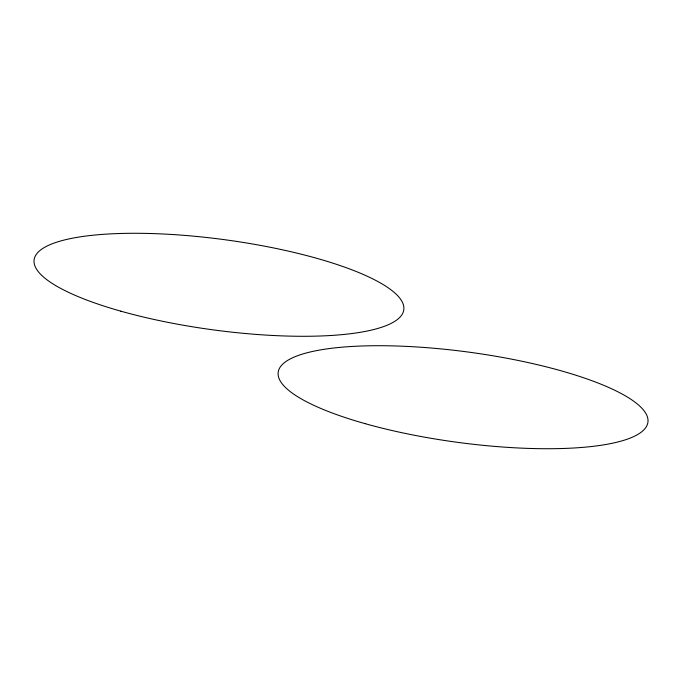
<?xml version="1.0" encoding="UTF-8"?>
<svg xmlns="http://www.w3.org/2000/svg" width="682" height="682" viewBox="0 0 682 682"><rect width="100%" height="100%" fill="white"/><g stroke="black" fill="none" stroke-linecap="round" stroke-linejoin="round"><path stroke-width="1.02" d="M120.791 311.163A186.536 45.447 7.7 0 0 403.778 309.901A186.536 45.447 7.7 0 0 132.248 233.287A186.536 45.447 7.7 0 0 120.791 311.163M364.913 423.599A186.536 45.447 7.7 0 0 647.9 422.337A186.536 45.447 7.7 0 0 376.37 345.714A186.536 45.447 7.7 0 0 364.913 423.599"/></g></svg>
